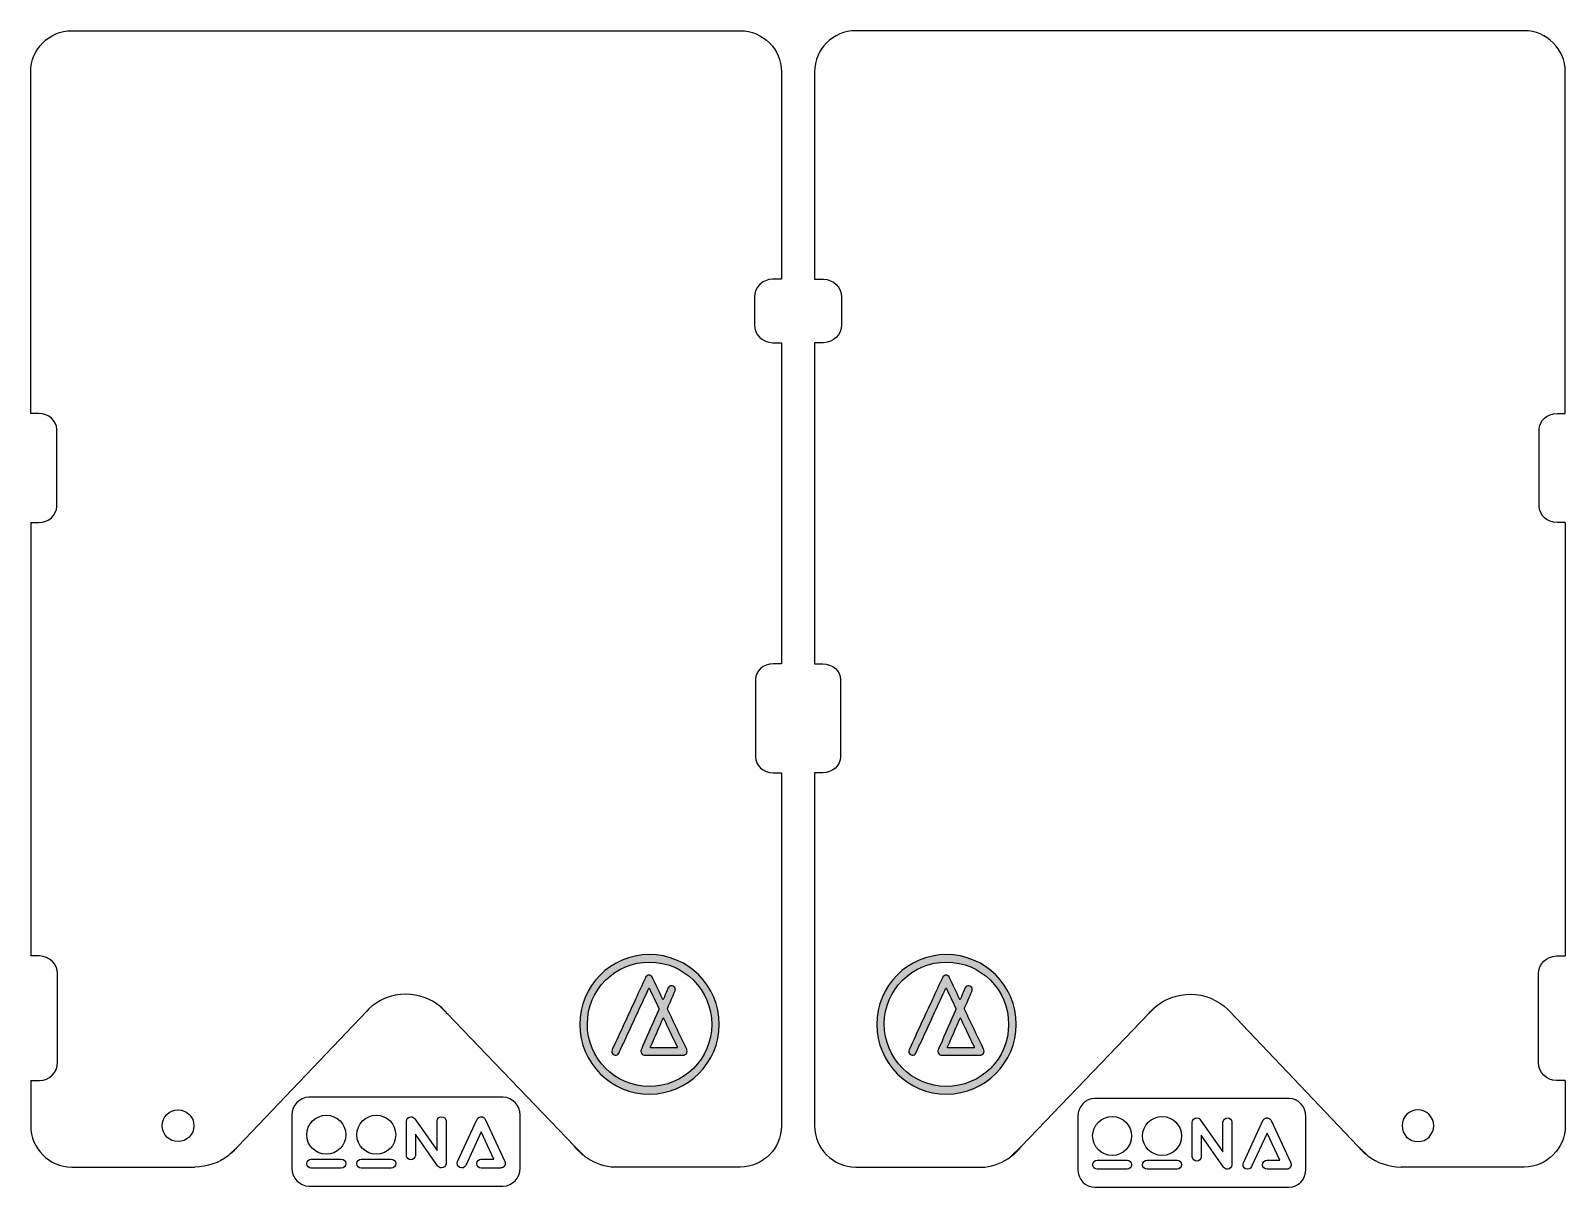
# Model space of a CAD drawing. Extents: x 4 to 125, y -96 to -5.
import ezdxf

# ---------------------------------------------------------------- set-up
doc = ezdxf.new("R2010")
doc.units = 0
doc.header["$MEASUREMENT"] = 0
doc.layers.add('LAYER_1', color=7, linetype='CONTINUOUS')

msp = doc.modelspace()

# ---------------------------------------------------------------- hatches: boundary and pattern name
at = {"layer": 'LAYER_1'}
h = msp.add_hatch(color=7, dxfattribs=at)
h.dxf.hatch_style = 2
edge = h.paths.add_edge_path()
edge.add_spline(control_points=[(58.61, -83.52), (58.61, -86.56), (56.16, -89.01), (53.14, -89.02), (50.07, -89.03), (47.62, -86.56), (47.61, -83.53), (47.61, -80.51), (50.05, -78.02), (53.11, -78.02), (56.15, -78.02), (58.61, -80.47), (58.61, -83.52)], knot_values=[0, 0, 0, 0, 1, 1, 1, 2, 2, 2, 3, 3, 3, 4, 4, 4, 4], degree=3, periodic=1)
edge = h.paths.add_edge_path()
edge.add_spline(control_points=[(58.02, -83.52), (58.02, -80.81), (55.83, -78.61), (53.12, -78.61), (50.41, -78.61), (48.22, -80.79), (48.21, -83.49), (48.19, -86.21), (50.39, -88.41), (53.09, -88.42), (55.81, -88.43), (58.02, -86.23), (58.02, -83.52)], knot_values=[0, 0, 0, 0, 1, 1, 1, 2, 2, 2, 3, 3, 3, 4, 4, 4, 4], degree=3, periodic=1)
h = msp.add_hatch(color=7, dxfattribs=at)
h.dxf.hatch_style = 2
edge = h.paths.add_edge_path()
edge.add_spline(control_points=[(82.05, -83.52), (82.04, -86.56), (79.59, -89.01), (76.57, -89.02), (73.51, -89.03), (71.06, -86.56), (71.05, -83.53), (71.04, -80.51), (73.48, -78.02), (76.55, -78.02), (79.59, -78.02), (82.04, -80.47), (82.05, -83.52)], knot_values=[0, 0, 0, 0, 1, 1, 1, 2, 2, 2, 3, 3, 3, 4, 4, 4, 4], degree=3, periodic=1)
edge = h.paths.add_edge_path()
edge.add_spline(control_points=[(81.45, -83.52), (81.46, -80.81), (79.26, -78.61), (76.55, -78.61), (73.85, -78.61), (71.65, -80.79), (71.64, -83.49), (71.63, -86.21), (73.83, -88.41), (76.53, -88.42), (79.25, -88.43), (81.46, -86.23), (81.45, -83.52)], knot_values=[0, 0, 0, 0, 1, 1, 1, 2, 2, 2, 3, 3, 3, 4, 4, 4, 4], degree=3, periodic=1)
h = msp.add_hatch(color=7, dxfattribs=at)
h.dxf.hatch_style = 2
edge = h.paths.add_edge_path()
edge.add_spline(control_points=[(54.18, -81.56), (54.2, -81.55), (54.2, -81.53), (54.21, -81.51), (54.31, -81.28), (54.41, -81.06), (54.51, -80.83), (54.53, -80.78), (54.55, -80.73), (54.57, -80.68), (54.58, -80.67), (54.59, -80.65), (54.6, -80.63), (54.65, -80.53), (54.77, -80.47), (54.89, -80.49), (55.01, -80.5), (55.11, -80.59), (55.14, -80.7), (55.15, -80.76), (55.15, -80.82), (55.13, -80.87), (55.13, -80.89), (55.12, -80.91), (55.11, -80.93), (54.92, -81.36), (54.74, -81.79), (54.55, -82.22), (54.54, -82.24), (54.53, -82.26), (54.52, -82.28), (54.52, -82.3), (54.53, -82.32), (54.54, -82.33), (54.64, -82.54), (54.74, -82.75), (54.84, -82.96), (55.24, -83.81), (55.64, -84.65), (56.05, -85.49), (56.05, -85.51), (56.06, -85.53), (56.07, -85.55), (56.12, -85.69), (56.07, -85.84), (55.94, -85.91), (55.91, -85.93), (55.87, -85.94), (55.84, -85.95), (55.81, -85.95), (55.78, -85.95), (55.75, -85.95), (55.64, -85.95), (55.53, -85.95), (55.42, -85.95), (54.54, -85.95), (53.66, -85.95), (52.78, -85.95), (52.75, -85.95), (52.71, -85.95), (52.68, -85.95), (52.54, -85.93), (52.43, -85.81), (52.43, -85.67), (52.43, -85.62), (52.44, -85.57), (52.46, -85.52), (52.51, -85.41), (52.55, -85.3), (52.6, -85.19), (53.02, -84.24), (53.43, -83.3), (53.84, -82.35), (53.87, -82.29), (53.87, -82.3), (53.84, -82.24), (53.6, -81.73), (53.35, -81.22), (53.11, -80.7), (53.1, -80.69), (53.09, -80.67), (53.08, -80.66), (53.08, -80.66), (53.07, -80.66), (53.07, -80.66), (53.07, -80.67), (53.06, -80.67), (53.06, -80.68), (53.03, -80.74), (53, -80.8), (52.98, -80.86), (52.37, -82.17), (51.76, -83.48), (51.16, -84.8), (51.01, -85.11), (50.87, -85.42), (50.73, -85.73), (50.72, -85.75), (50.71, -85.77), (50.7, -85.79), (50.64, -85.9), (50.53, -85.96), (50.4, -85.95), (50.3, -85.94), (50.18, -85.87), (50.15, -85.73), (50.13, -85.67), (50.13, -85.6), (50.16, -85.54), (50.17, -85.52), (50.18, -85.51), (50.18, -85.49), (50.79, -84.17), (51.4, -82.86), (52.01, -81.54), (52.27, -80.98), (52.53, -80.42), (52.79, -79.85), (52.79, -79.84), (52.8, -79.82), (52.81, -79.8), (52.87, -79.7), (52.96, -79.65), (53.07, -79.64), (53.19, -79.64), (53.27, -79.7), (53.33, -79.8), (53.34, -79.81), (53.35, -79.83), (53.36, -79.85), (53.62, -80.4), (53.88, -80.95), (54.14, -81.5), (54.15, -81.52), (54.16, -81.53), (54.17, -81.55), (54.17, -81.56), (54.18, -81.56), (54.18, -81.56)], knot_values=[0, 0, 0, 0, 1, 1, 1, 2, 2, 2, 3, 3, 3, 4, 4, 4, 5, 5, 5, 6, 6, 6, 7, 7, 7, 8, 8, 8, 9, 9, 9, 10, 10, 10, 11, 11, 11, 12, 12, 12, 13, 13, 13, 14, 14, 14, 15, 15, 15, 16, 16, 16, 17, 17, 17, 18, 18, 18, 19, 19, 19, 20, 20, 20, 21, 21, 21, 22, 22, 22, 23, 23, 23, 24, 24, 24, 25, 25, 25, 26, 26, 26, 27, 27, 27, 28, 28, 28, 29, 29, 29, 30, 30, 30, 31, 31, 31, 32, 32, 32, 33, 33, 33, 34, 34, 34, 35, 35, 35, 36, 36, 36, 37, 37, 37, 38, 38, 38, 39, 39, 39, 40, 40, 40, 41, 41, 41, 42, 42, 42, 43, 43, 43, 44, 44, 44, 45, 45, 45, 46, 46, 46, 46], degree=3, periodic=1)
edge = h.paths.add_edge_path()
edge.add_spline(control_points=[(54.21, -83.02), (54.2, -83.03), (54.2, -83.03), (54.19, -83.03), (54.18, -83.05), (54.17, -83.07), (54.17, -83.09), (53.91, -83.68), (53.65, -84.27), (53.39, -84.86), (53.33, -85.01), (53.27, -85.15), (53.2, -85.29), (53.2, -85.31), (53.19, -85.32), (53.19, -85.34), (53.18, -85.35), (53.19, -85.36), (53.2, -85.36), (53.22, -85.36), (53.24, -85.36), (53.26, -85.36), (53.51, -85.36), (53.77, -85.36), (54.02, -85.36), (54.43, -85.36), (54.83, -85.36), (55.24, -85.36), (55.26, -85.36), (55.28, -85.36), (55.3, -85.36), (55.31, -85.36), (55.32, -85.35), (55.31, -85.34), (55.3, -85.32), (55.3, -85.3), (55.29, -85.28), (55.04, -84.76), (54.79, -84.23), (54.54, -83.71), (54.44, -83.5), (54.34, -83.29), (54.24, -83.08), (54.23, -83.06), (54.22, -83.04), (54.21, -83.02)], knot_values=[0, 0, 0, 0, 1, 1, 1, 2, 2, 2, 3, 3, 3, 4, 4, 4, 5, 5, 5, 6, 6, 6, 7, 7, 7, 8, 8, 8, 9, 9, 9, 10, 10, 10, 11, 11, 11, 12, 12, 12, 13, 13, 13, 14, 14, 14, 15, 15, 15, 15], degree=3, periodic=1)
h = msp.add_hatch(color=7, dxfattribs=at)
h.dxf.hatch_style = 2
edge = h.paths.add_edge_path()
edge.add_spline(control_points=[(77.62, -81.56), (77.63, -81.55), (77.64, -81.53), (77.65, -81.51), (77.74, -81.28), (77.84, -81.06), (77.94, -80.83), (77.96, -80.78), (77.98, -80.73), (78, -80.68), (78.01, -80.67), (78.02, -80.65), (78.03, -80.63), (78.08, -80.53), (78.2, -80.47), (78.33, -80.49), (78.44, -80.5), (78.54, -80.59), (78.57, -80.7), (78.59, -80.76), (78.59, -80.82), (78.57, -80.87), (78.56, -80.89), (78.55, -80.91), (78.54, -80.93), (78.36, -81.36), (78.17, -81.79), (77.98, -82.22), (77.97, -82.24), (77.96, -82.26), (77.96, -82.28), (77.95, -82.3), (77.97, -82.32), (77.97, -82.33), (78.07, -82.54), (78.17, -82.75), (78.27, -82.96), (78.67, -83.81), (79.08, -84.65), (79.48, -85.49), (79.49, -85.51), (79.5, -85.53), (79.5, -85.55), (79.55, -85.69), (79.5, -85.84), (79.37, -85.91), (79.34, -85.93), (79.31, -85.94), (79.27, -85.95), (79.24, -85.95), (79.22, -85.95), (79.19, -85.95), (79.08, -85.95), (78.96, -85.95), (78.85, -85.95), (77.97, -85.95), (77.09, -85.95), (76.21, -85.95), (76.18, -85.95), (76.15, -85.95), (76.11, -85.95), (75.97, -85.93), (75.87, -85.81), (75.86, -85.67), (75.86, -85.62), (75.87, -85.57), (75.89, -85.52), (75.94, -85.41), (75.99, -85.3), (76.04, -85.19), (76.45, -84.24), (76.86, -83.3), (77.28, -82.35), (77.3, -82.29), (77.3, -82.3), (77.28, -82.24), (77.03, -81.73), (76.79, -81.22), (76.54, -80.7), (76.53, -80.69), (76.52, -80.67), (76.52, -80.66), (76.51, -80.66), (76.51, -80.66), (76.5, -80.66), (76.5, -80.67), (76.49, -80.67), (76.49, -80.68), (76.46, -80.74), (76.44, -80.8), (76.41, -80.86), (75.8, -82.17), (75.2, -83.48), (74.59, -84.8), (74.45, -85.11), (74.3, -85.42), (74.16, -85.73), (74.15, -85.75), (74.14, -85.77), (74.13, -85.79), (74.08, -85.9), (73.96, -85.96), (73.84, -85.95), (73.74, -85.94), (73.62, -85.87), (73.58, -85.73), (73.56, -85.67), (73.57, -85.6), (73.59, -85.54), (73.6, -85.52), (73.61, -85.51), (73.62, -85.49), (74.22, -84.17), (74.83, -82.86), (75.44, -81.54), (75.7, -80.98), (75.96, -80.42), (76.22, -79.85), (76.23, -79.84), (76.24, -79.82), (76.25, -79.8), (76.3, -79.7), (76.39, -79.65), (76.5, -79.64), (76.62, -79.64), (76.71, -79.7), (76.77, -79.8), (76.77, -79.81), (76.78, -79.83), (76.79, -79.85), (77.05, -80.4), (77.31, -80.95), (77.58, -81.5), (77.58, -81.52), (77.59, -81.53), (77.6, -81.55), (77.61, -81.56), (77.61, -81.56), (77.62, -81.56)], knot_values=[0, 0, 0, 0, 1, 1, 1, 2, 2, 2, 3, 3, 3, 4, 4, 4, 5, 5, 5, 6, 6, 6, 7, 7, 7, 8, 8, 8, 9, 9, 9, 10, 10, 10, 11, 11, 11, 12, 12, 12, 13, 13, 13, 14, 14, 14, 15, 15, 15, 16, 16, 16, 17, 17, 17, 18, 18, 18, 19, 19, 19, 20, 20, 20, 21, 21, 21, 22, 22, 22, 23, 23, 23, 24, 24, 24, 25, 25, 25, 26, 26, 26, 27, 27, 27, 28, 28, 28, 29, 29, 29, 30, 30, 30, 31, 31, 31, 32, 32, 32, 33, 33, 33, 34, 34, 34, 35, 35, 35, 36, 36, 36, 37, 37, 37, 38, 38, 38, 39, 39, 39, 40, 40, 40, 41, 41, 41, 42, 42, 42, 43, 43, 43, 44, 44, 44, 45, 45, 45, 46, 46, 46, 46], degree=3, periodic=1)
edge = h.paths.add_edge_path()
edge.add_spline(control_points=[(77.64, -83.02), (77.64, -83.03), (77.63, -83.03), (77.63, -83.03), (77.62, -83.05), (77.61, -83.07), (77.6, -83.09), (77.34, -83.68), (77.08, -84.27), (76.83, -84.86), (76.76, -85.01), (76.7, -85.15), (76.64, -85.29), (76.63, -85.31), (76.62, -85.32), (76.62, -85.34), (76.62, -85.35), (76.62, -85.36), (76.63, -85.36), (76.65, -85.36), (76.67, -85.36), (76.69, -85.36), (76.95, -85.36), (77.2, -85.36), (77.46, -85.36), (77.86, -85.36), (78.26, -85.36), (78.67, -85.36), (78.69, -85.36), (78.71, -85.36), (78.74, -85.36), (78.74, -85.36), (78.75, -85.35), (78.75, -85.34), (78.74, -85.32), (78.73, -85.3), (78.72, -85.28), (78.47, -84.76), (78.22, -84.23), (77.97, -83.71), (77.87, -83.5), (77.77, -83.29), (77.67, -83.08), (77.66, -83.06), (77.66, -83.04), (77.64, -83.02)], knot_values=[0, 0, 0, 0, 1, 1, 1, 2, 2, 2, 3, 3, 3, 4, 4, 4, 5, 5, 5, 6, 6, 6, 7, 7, 7, 8, 8, 8, 9, 9, 9, 10, 10, 10, 11, 11, 11, 12, 12, 12, 13, 13, 13, 14, 14, 14, 15, 15, 15, 15], degree=3, periodic=1)

# ---------------------------------------------------------------- linework, layer by layer
at = {"layer": 'LAYER_1', "color": 250}
for points in [[(63.52, -29.77), (63.52, -55.09)], [(66.14, -29.77), (66.14, -55.09)], [(4.29, -43.94), (4.29, -78.13)], [(125.37, -43.94), (125.37, -78.13)], [(30.93, -82.33), (30.8, -82.47)], [(36.57, -82.1), (37.16, -82.67)], [(93.09, -82.1), (92.5, -82.67)], [(98.73, -82.33), (98.87, -82.47)], [(30.8, -82.47), (20.65, -93.12)], [(47.19, -93.12), (37.16, -82.67)], [(82.47, -93.12), (92.5, -82.67)], [(98.87, -82.47), (109.01, -93.12)], [(20.65, -93.12), (19.88, -93.88)], [(48.05, -93.96), (47.19, -93.12)], [(81.61, -93.96), (82.47, -93.12)], [(109.01, -93.12), (109.78, -93.88)], [(14.35, -94.77), (17.25, -94.77)], [(51.15, -94.77), (50.09, -94.77)], [(52.93, -94.77), (51.15, -94.77)], [(76.73, -94.77), (78.51, -94.77)], [(78.51, -94.77), (79.57, -94.77)], [(115.31, -94.77), (112.41, -94.77)]]:
    msp.add_lwpolyline(points, dxfattribs=at)
for points, knots in [([(4.29, -35.35), (4.29, -35.35), (4.29, -8.42), (4.29, -8.42), (4.29, -6.62), (5.74, -5.17), (7.53, -5.17), (7.53, -5.17), (60.28, -5.17), (60.28, -5.17), (62.07, -5.17), (63.52, -6.62), (63.52, -8.42), (63.52, -8.42), (63.52, -24.77), (63.52, -24.77)], [0, 0, 0, 0, 1, 1, 1, 2, 2, 2, 3, 3, 3, 4, 4, 4, 5, 5, 5, 5]), ([(125.37, -35.35), (125.37, -35.35), (125.37, -8.42), (125.37, -8.42), (125.37, -6.62), (123.92, -5.17), (122.13, -5.17), (122.13, -5.17), (69.39, -5.17), (69.39, -5.17), (67.59, -5.17), (66.14, -6.62), (66.14, -8.42), (66.14, -8.42), (66.14, -24.77), (66.14, -24.77)], [0, 0, 0, 0, 1, 1, 1, 2, 2, 2, 3, 3, 3, 4, 4, 4, 5, 5, 5, 5]), ([(63.52, -24.77), (63.52, -24.77), (62.82, -24.77), (62.82, -24.77), (62.04, -24.77), (61.4, -25.4), (61.4, -26.18), (61.4, -26.18), (61.4, -28.36), (61.4, -28.36), (61.4, -29.14), (62.04, -29.77), (62.82, -29.77), (62.82, -29.77), (63.52, -29.77), (63.52, -29.77)], [0, 0, 0, 0, 1, 1, 1, 2, 2, 2, 3, 3, 3, 4, 4, 4, 5, 5, 5, 5]), ([(66.14, -24.77), (66.14, -24.77), (66.85, -24.77), (66.85, -24.77), (67.63, -24.77), (68.26, -25.4), (68.26, -26.18), (68.26, -26.18), (68.26, -28.36), (68.26, -28.36), (68.26, -29.14), (67.63, -29.77), (66.85, -29.77), (66.85, -29.77), (66.14, -29.77), (66.14, -29.77)], [0, 0, 0, 0, 1, 1, 1, 2, 2, 2, 3, 3, 3, 4, 4, 4, 5, 5, 5, 5]), ([(4.29, -43.94), (4.29, -43.94), (4.93, -43.94), (4.93, -43.94), (5.71, -43.94), (6.34, -43.38), (6.34, -42.68), (6.34, -42.68), (6.34, -36.61), (6.34, -36.61), (6.34, -35.91), (5.71, -35.35), (4.93, -35.35), (4.93, -35.35), (4.29, -35.35), (4.29, -35.35)], [0, 0, 0, 0, 1, 1, 1, 2, 2, 2, 3, 3, 3, 4, 4, 4, 5, 5, 5, 5]), ([(125.37, -43.94), (125.37, -43.94), (124.73, -43.94), (124.73, -43.94), (123.95, -43.94), (123.32, -43.38), (123.32, -42.68), (123.32, -42.68), (123.32, -36.61), (123.32, -36.61), (123.32, -35.91), (123.95, -35.35), (124.73, -35.35), (124.73, -35.35), (125.37, -35.35), (125.37, -35.35)], [0, 0, 0, 0, 1, 1, 1, 2, 2, 2, 3, 3, 3, 4, 4, 4, 5, 5, 5, 5]), ([(63.52, -55.09), (63.52, -55.09), (62.88, -55.09), (62.88, -55.09), (62.1, -55.09), (61.47, -55.65), (61.47, -56.34), (61.47, -56.34), (61.47, -62.42), (61.47, -62.42), (61.47, -63.11), (62.1, -63.68), (62.88, -63.68), (62.88, -63.68), (63.52, -63.68), (63.52, -63.68)], [0, 0, 0, 0, 1, 1, 1, 2, 2, 2, 3, 3, 3, 4, 4, 4, 5, 5, 5, 5]), ([(66.14, -55.09), (66.14, -55.09), (66.78, -55.09), (66.78, -55.09), (67.56, -55.09), (68.19, -55.65), (68.19, -56.34), (68.19, -56.34), (68.19, -62.42), (68.19, -62.42), (68.19, -63.11), (67.56, -63.68), (66.78, -63.68), (66.78, -63.68), (66.14, -63.68), (66.14, -63.68)], [0, 0, 0, 0, 1, 1, 1, 2, 2, 2, 3, 3, 3, 4, 4, 4, 5, 5, 5, 5]), ([(63.52, -63.68), (63.52, -63.68), (63.52, -91.52), (63.52, -91.52), (63.52, -93.31), (62.07, -94.77), (60.28, -94.77), (60.28, -94.77), (55.23, -94.77), (55.23, -94.77), (55.23, -94.77), (52.93, -94.77), (52.93, -94.77)], [0, 0, 0, 0, 1, 1, 1, 2, 2, 2, 3, 3, 3, 4, 4, 4, 4]), ([(66.14, -63.68), (66.14, -63.68), (66.14, -91.52), (66.14, -91.52), (66.14, -93.31), (67.59, -94.77), (69.39, -94.77), (69.39, -94.77), (74.43, -94.77), (74.43, -94.77), (74.43, -94.77), (76.73, -94.77), (76.73, -94.77)], [0, 0, 0, 0, 1, 1, 1, 2, 2, 2, 3, 3, 3, 4, 4, 4, 4]), ([(4.29, -87.95), (4.29, -87.95), (4.99, -87.95), (4.99, -87.95), (5.77, -87.95), (6.4, -87.31), (6.4, -86.54), (6.4, -86.54), (6.4, -79.54), (6.4, -79.54), (6.4, -78.76), (5.77, -78.13), (4.99, -78.13), (4.99, -78.13), (4.29, -78.13), (4.29, -78.13)], [0, 0, 0, 0, 1, 1, 1, 2, 2, 2, 3, 3, 3, 4, 4, 4, 5, 5, 5, 5]), ([(125.37, -87.95), (125.37, -87.95), (124.67, -87.95), (124.67, -87.95), (123.89, -87.95), (123.26, -87.31), (123.26, -86.54), (123.26, -86.54), (123.26, -79.54), (123.26, -79.54), (123.26, -78.76), (123.89, -78.13), (124.67, -78.13), (124.67, -78.13), (125.37, -78.13), (125.37, -78.13)], [0, 0, 0, 0, 1, 1, 1, 2, 2, 2, 3, 3, 3, 4, 4, 4, 5, 5, 5, 5]), ([(36.57, -82.1), (35.83, -81.51), (34.9, -81.15), (33.89, -81.15), (32.74, -81.15), (31.7, -81.6), (30.93, -82.33)], [0, 0, 0, 0, 1, 1, 1, 2, 2, 2, 2]), ([(93.09, -82.1), (93.83, -81.51), (94.76, -81.15), (95.78, -81.15), (96.92, -81.15), (97.96, -81.6), (98.73, -82.33)], [0, 0, 0, 0, 1, 1, 1, 2, 2, 2, 2]), ([(4.29, -87.95), (4.29, -87.95), (4.29, -91.52), (4.29, -91.52), (4.29, -93.31), (5.74, -94.77), (7.53, -94.77), (7.53, -94.77), (12.62, -94.77), (12.62, -94.77), (12.62, -94.77), (14.35, -94.77), (14.35, -94.77)], [0, 0, 0, 0, 1, 1, 1, 2, 2, 2, 3, 3, 3, 4, 4, 4, 4]), ([(125.37, -87.95), (125.37, -87.95), (125.37, -91.52), (125.37, -91.52), (125.37, -93.31), (123.92, -94.77), (122.13, -94.77), (122.13, -94.77), (117.04, -94.77), (117.04, -94.77), (117.04, -94.77), (115.31, -94.77), (115.31, -94.77)], [0, 0, 0, 0, 1, 1, 1, 2, 2, 2, 3, 3, 3, 4, 4, 4, 4]), ([(42.9, -94.85), (42.9, -95.64), (42.31, -96.27), (41.57, -96.27), (41.57, -96.27), (26.24, -96.27), (26.24, -96.27), (25.5, -96.27), (24.9, -95.64), (24.9, -94.85), (24.9, -94.85), (24.9, -90.69), (24.9, -90.69), (24.9, -89.91), (25.5, -89.27), (26.24, -89.27), (26.24, -89.27), (41.57, -89.27), (41.57, -89.27), (42.31, -89.27), (42.9, -89.91), (42.9, -90.69), (42.9, -90.69), (42.9, -94.85), (42.9, -94.85)], [0, 0, 0, 0, 1, 1, 1, 2, 2, 2, 3, 3, 3, 4, 4, 4, 5, 5, 5, 6, 6, 6, 7, 7, 7, 8, 8, 8, 8]), ([(104.91, -94.95), (104.91, -95.73), (104.31, -96.37), (103.57, -96.37), (103.57, -96.37), (88.25, -96.37), (88.25, -96.37), (87.51, -96.37), (86.91, -95.73), (86.91, -94.95), (86.91, -94.95), (86.91, -90.79), (86.91, -90.79), (86.91, -90.01), (87.51, -89.37), (88.25, -89.37), (88.25, -89.37), (103.57, -89.37), (103.57, -89.37), (104.31, -89.37), (104.91, -90.01), (104.91, -90.79), (104.91, -90.79), (104.91, -94.95), (104.91, -94.95)], [0, 0, 0, 0, 1, 1, 1, 2, 2, 2, 3, 3, 3, 4, 4, 4, 5, 5, 5, 6, 6, 6, 7, 7, 7, 8, 8, 8, 8]), ([(17.17, -91.52), (17.17, -90.83), (16.61, -90.27), (15.92, -90.27), (15.23, -90.27), (14.67, -90.83), (14.67, -91.52), (14.67, -92.21), (15.23, -92.77), (15.92, -92.77), (16.61, -92.77), (17.17, -92.21), (17.17, -91.52)], [0, 0, 0, 0, 1, 1, 1, 2, 2, 2, 3, 3, 3, 4, 4, 4, 4]), ([(27.61, -90.69), (26.76, -90.69), (26.07, -91.38), (26.07, -92.23), (26.07, -93.08), (26.76, -93.76), (27.61, -93.76), (28.46, -93.76), (29.15, -93.08), (29.15, -92.23), (29.15, -91.38), (28.46, -90.69), (27.61, -90.69)], [0, 0, 0, 0, 1, 1, 1, 2, 2, 2, 3, 3, 3, 4, 4, 4, 4]), ([(31.55, -90.69), (30.71, -90.69), (30.02, -91.38), (30.02, -92.23), (30.02, -93.08), (30.71, -93.76), (31.55, -93.76), (32.4, -93.76), (33.09, -93.08), (33.09, -92.23), (33.09, -91.38), (32.4, -90.69), (31.55, -90.69)], [0, 0, 0, 0, 1, 1, 1, 2, 2, 2, 3, 3, 3, 4, 4, 4, 4]), ([(36.71, -90.81), (36.52, -90.81), (36.37, -90.95), (36.36, -91.14), (36.35, -91.14), (36.35, -91.14), (36.35, -91.15), (36.35, -91.15), (36.35, -93.48), (36.35, -93.48), (36.35, -93.48), (34.6, -90.98), (34.6, -90.98), (34.53, -90.87), (34.42, -90.81), (34.29, -90.81), (34.09, -90.81), (33.93, -90.97), (33.93, -91.17), (33.93, -91.17), (33.93, -93.88), (33.93, -93.88), (33.93, -93.88), (33.93, -93.88), (33.93, -93.88), (33.95, -94.06), (34.1, -94.2), (34.29, -94.2), (34.47, -94.2), (34.62, -94.06), (34.64, -93.88), (34.64, -93.88), (34.64, -93.88), (34.64, -93.88), (34.64, -93.88), (34.64, -92.17), (34.64, -92.17), (34.64, -92.17), (36.39, -94.67), (36.39, -94.67), (36.45, -94.77), (36.57, -94.84), (36.7, -94.84), (36.89, -94.84), (37.04, -94.7), (37.06, -94.51), (37.06, -94.51), (37.06, -94.51), (37.06, -94.5), (37.06, -94.5), (37.06, -94.2), (37.06, -94.2), (37.06, -94.2), (37.06, -91.15), (37.06, -91.15), (37.06, -91.14), (37.06, -91.14), (37.06, -91.14), (37.05, -90.95), (36.9, -90.81), (36.71, -90.81)], [0, 0, 0, 0, 1, 1, 1, 2, 2, 2, 3, 3, 3, 4, 4, 4, 5, 5, 5, 6, 6, 6, 7, 7, 7, 8, 8, 8, 9, 9, 9, 10, 10, 10, 11, 11, 11, 12, 12, 12, 13, 13, 13, 14, 14, 14, 15, 15, 15, 16, 16, 16, 17, 17, 17, 18, 18, 18, 19, 19, 19, 20, 20, 20, 20]), ([(41.73, -94.49), (41.73, -94.48), (41.73, -94.47), (41.73, -94.47), (41.73, -94.46), (41.73, -94.46), (41.73, -94.45), (41.73, -94.44), (41.73, -94.44), (41.73, -94.43), (41.73, -94.43), (41.73, -94.42), (41.73, -94.41), (41.72, -94.41), (41.72, -94.4), (41.72, -94.4), (41.72, -94.39), (41.72, -94.39), (41.72, -94.38), (41.71, -94.38), (41.71, -94.37), (41.71, -94.37), (41.71, -94.36), (41.71, -94.35), (41.7, -94.35), (41.7, -94.35), (41.7, -94.34), (41.7, -94.34), (41.7, -94.34), (41.7, -94.34), (41.7, -94.34), (41.7, -94.34), (40.16, -91.01), (40.16, -91.01), (40.12, -90.94), (40.07, -90.88), (39.99, -90.84), (39.98, -90.83), (39.97, -90.83), (39.96, -90.83), (39.96, -90.83), (39.96, -90.83), (39.96, -90.83), (39.95, -90.82), (39.94, -90.82), (39.93, -90.82), (39.93, -90.82), (39.93, -90.82), (39.92, -90.82), (39.92, -90.81), (39.91, -90.81), (39.9, -90.81), (39.9, -90.81), (39.89, -90.81), (39.89, -90.81), (39.88, -90.81), (39.88, -90.81), (39.87, -90.81), (39.86, -90.81), (39.86, -90.81), (39.85, -90.81), (39.85, -90.81), (39.84, -90.81), (39.84, -90.81), (39.83, -90.81), (39.82, -90.81), (39.82, -90.81), (39.81, -90.81), (39.81, -90.81), (39.81, -90.81), (39.8, -90.81), (39.79, -90.81), (39.78, -90.81), (39.78, -90.81), (39.78, -90.81), (39.77, -90.81), (39.77, -90.81), (39.76, -90.81), (39.75, -90.82), (39.75, -90.82), (39.75, -90.82), (39.74, -90.82), (39.73, -90.82), (39.73, -90.82), (39.72, -90.83), (39.72, -90.83), (39.72, -90.83), (39.71, -90.83), (39.71, -90.83), (39.7, -90.83), (39.69, -90.84), (39.61, -90.88), (39.55, -90.94), (39.52, -91.01), (39.52, -91.01), (37.97, -94.34), (37.97, -94.34), (37.97, -94.34), (37.97, -94.34), (37.97, -94.34), (37.89, -94.52), (37.97, -94.73), (38.14, -94.81), (38.32, -94.89), (38.53, -94.82), (38.61, -94.64), (38.61, -94.64), (38.61, -94.64), (38.61, -94.64), (38.61, -94.64), (39.84, -92), (39.84, -92), (39.84, -92), (40.83, -94.14), (40.83, -94.14), (40.83, -94.14), (39.84, -94.15), (39.84, -94.15), (39.84, -94.15), (39.84, -94.15), (39.84, -94.15), (39.64, -94.15), (39.48, -94.3), (39.48, -94.5), (39.48, -94.7), (39.64, -94.85), (39.84, -94.85), (39.84, -94.85), (39.84, -94.85), (39.84, -94.85), (39.84, -94.85), (41.38, -94.85), (41.38, -94.85), (41.38, -94.85), (41.38, -94.85), (41.38, -94.85), (41.38, -94.85), (41.39, -94.84), (41.39, -94.84), (41.39, -94.84), (41.4, -94.84), (41.4, -94.84), (41.41, -94.84), (41.42, -94.84), (41.43, -94.84), (41.43, -94.84), (41.43, -94.84), (41.43, -94.84), (41.44, -94.84), (41.45, -94.84), (41.46, -94.84), (41.46, -94.84), (41.46, -94.83), (41.47, -94.83), (41.48, -94.83), (41.49, -94.83), (41.5, -94.83), (41.5, -94.83), (41.5, -94.83), (41.5, -94.82), (41.51, -94.82), (41.52, -94.82), (41.53, -94.81), (41.53, -94.81), (41.53, -94.81), (41.53, -94.81), (41.53, -94.81), (41.53, -94.81), (41.53, -94.81), (41.54, -94.81), (41.55, -94.8), (41.56, -94.8), (41.56, -94.79), (41.56, -94.79), (41.56, -94.79), (41.57, -94.79), (41.58, -94.78), (41.59, -94.78), (41.59, -94.78), (41.59, -94.77), (41.6, -94.77), (41.6, -94.77), (41.61, -94.76), (41.61, -94.76), (41.62, -94.75), (41.62, -94.75), (41.62, -94.75), (41.63, -94.74), (41.63, -94.74), (41.64, -94.73), (41.64, -94.73), (41.64, -94.73), (41.65, -94.72), (41.65, -94.72), (41.66, -94.71), (41.66, -94.71), (41.66, -94.7), (41.67, -94.7), (41.67, -94.7), (41.67, -94.69), (41.68, -94.68), (41.68, -94.68), (41.68, -94.67), (41.68, -94.67), (41.69, -94.67), (41.69, -94.66), (41.69, -94.65), (41.7, -94.65), (41.7, -94.64), (41.7, -94.64), (41.7, -94.64), (41.71, -94.63), (41.71, -94.62), (41.71, -94.62), (41.71, -94.61), (41.71, -94.61), (41.71, -94.61), (41.72, -94.6), (41.72, -94.59), (41.72, -94.58), (41.72, -94.58), (41.72, -94.58), (41.72, -94.58), (41.73, -94.57), (41.73, -94.56), (41.73, -94.55), (41.73, -94.55), (41.73, -94.54), (41.73, -94.54), (41.73, -94.53), (41.73, -94.53), (41.73, -94.52), (41.73, -94.51), (41.73, -94.51), (41.73, -94.5), (41.73, -94.5), (41.73, -94.5), (41.73, -94.49), (41.73, -94.49), (41.73, -94.49), (41.73, -94.49)], [0, 0, 0, 0, 1, 1, 1, 2, 2, 2, 3, 3, 3, 4, 4, 4, 5, 5, 5, 6, 6, 6, 7, 7, 7, 8, 8, 8, 9, 9, 9, 10, 10, 10, 11, 11, 11, 12, 12, 12, 13, 13, 13, 14, 14, 14, 15, 15, 15, 16, 16, 16, 17, 17, 17, 18, 18, 18, 19, 19, 19, 20, 20, 20, 21, 21, 21, 22, 22, 22, 23, 23, 23, 24, 24, 24, 25, 25, 25, 26, 26, 26, 27, 27, 27, 28, 28, 28, 29, 29, 29, 30, 30, 30, 31, 31, 31, 32, 32, 32, 33, 33, 33, 34, 34, 34, 35, 35, 35, 36, 36, 36, 37, 37, 37, 38, 38, 38, 39, 39, 39, 40, 40, 40, 41, 41, 41, 42, 42, 42, 43, 43, 43, 44, 44, 44, 45, 45, 45, 46, 46, 46, 47, 47, 47, 48, 48, 48, 49, 49, 49, 50, 50, 50, 51, 51, 51, 52, 52, 52, 53, 53, 53, 54, 54, 54, 55, 55, 55, 56, 56, 56, 57, 57, 57, 58, 58, 58, 59, 59, 59, 60, 60, 60, 61, 61, 61, 62, 62, 62, 63, 63, 63, 64, 64, 64, 65, 65, 65, 66, 66, 66, 67, 67, 67, 68, 68, 68, 69, 69, 69, 70, 70, 70, 71, 71, 71, 72, 72, 72, 73, 73, 73, 74, 74, 74, 75, 75, 75, 76, 76, 76, 77, 77, 77, 78, 78, 78, 79, 79, 79, 80, 80, 80, 80]), ([(89.62, -90.79), (88.77, -90.79), (88.08, -91.48), (88.08, -92.32), (88.08, -93.17), (88.77, -93.86), (89.62, -93.86), (90.47, -93.86), (91.15, -93.17), (91.15, -92.32), (91.15, -91.48), (90.47, -90.79), (89.62, -90.79)], [0, 0, 0, 0, 1, 1, 1, 2, 2, 2, 3, 3, 3, 4, 4, 4, 4]), ([(93.56, -90.79), (92.71, -90.79), (92.02, -91.48), (92.02, -92.32), (92.02, -93.17), (92.71, -93.86), (93.56, -93.86), (94.41, -93.86), (95.1, -93.17), (95.1, -92.32), (95.1, -91.48), (94.41, -90.79), (93.56, -90.79)], [0, 0, 0, 0, 1, 1, 1, 2, 2, 2, 3, 3, 3, 4, 4, 4, 4]), ([(112.49, -91.52), (112.49, -90.83), (113.05, -90.27), (113.74, -90.27), (114.43, -90.27), (114.99, -90.83), (114.99, -91.52), (114.99, -92.21), (114.43, -92.77), (113.74, -92.77), (113.05, -92.77), (112.49, -92.21), (112.49, -91.52)], [0, 0, 0, 0, 1, 1, 1, 2, 2, 2, 3, 3, 3, 4, 4, 4, 4]), ([(98.71, -90.9), (98.53, -90.9), (98.37, -91.05), (98.36, -91.23), (98.36, -91.24), (98.36, -91.24), (98.36, -91.24), (98.36, -91.24), (98.36, -93.58), (98.36, -93.58), (98.36, -93.58), (96.6, -91.07), (96.6, -91.07), (96.54, -90.97), (96.43, -90.9), (96.3, -90.9), (96.1, -90.9), (95.94, -91.06), (95.94, -91.26), (95.94, -91.26), (95.94, -93.97), (95.94, -93.97), (95.94, -93.97), (95.94, -93.97), (95.94, -93.97), (95.95, -94.15), (96.11, -94.3), (96.29, -94.3), (96.48, -94.3), (96.63, -94.15), (96.65, -93.97), (96.65, -93.97), (96.65, -93.97), (96.65, -93.97), (96.65, -93.97), (96.65, -92.27), (96.65, -92.27), (96.65, -92.27), (98.4, -94.77), (98.4, -94.77), (98.46, -94.87), (98.57, -94.94), (98.71, -94.94), (98.9, -94.94), (99.05, -94.8), (99.07, -94.61), (99.07, -94.61), (99.07, -94.6), (99.07, -94.6), (99.07, -94.6), (99.07, -94.3), (99.07, -94.3), (99.07, -94.3), (99.07, -91.24), (99.07, -91.24), (99.07, -91.24), (99.07, -91.24), (99.07, -91.23), (99.06, -91.05), (98.9, -90.9), (98.71, -90.9)], [0, 0, 0, 0, 1, 1, 1, 2, 2, 2, 3, 3, 3, 4, 4, 4, 5, 5, 5, 6, 6, 6, 7, 7, 7, 8, 8, 8, 9, 9, 9, 10, 10, 10, 11, 11, 11, 12, 12, 12, 13, 13, 13, 14, 14, 14, 15, 15, 15, 16, 16, 16, 17, 17, 17, 18, 18, 18, 19, 19, 19, 20, 20, 20, 20]), ([(103.74, -94.58), (103.74, -94.58), (103.74, -94.57), (103.74, -94.56), (103.74, -94.56), (103.74, -94.55), (103.74, -94.55), (103.74, -94.54), (103.74, -94.53), (103.74, -94.53), (103.73, -94.52), (103.73, -94.52), (103.73, -94.51), (103.73, -94.51), (103.73, -94.5), (103.73, -94.5), (103.73, -94.49), (103.73, -94.48), (103.72, -94.48), (103.72, -94.47), (103.72, -94.47), (103.72, -94.46), (103.72, -94.46), (103.71, -94.45), (103.71, -94.44), (103.71, -94.44), (103.71, -94.44), (103.71, -94.44), (103.71, -94.44), (103.71, -94.44), (103.71, -94.44), (103.71, -94.44), (102.16, -91.11), (102.16, -91.11), (102.13, -91.03), (102.07, -90.97), (101.99, -90.94), (101.98, -90.93), (101.97, -90.93), (101.97, -90.92), (101.96, -90.92), (101.96, -90.92), (101.96, -90.92), (101.95, -90.92), (101.95, -90.92), (101.94, -90.91), (101.93, -90.91), (101.93, -90.91), (101.93, -90.91), (101.92, -90.91), (101.91, -90.91), (101.91, -90.91), (101.9, -90.91), (101.9, -90.91), (101.9, -90.91), (101.89, -90.91), (101.88, -90.9), (101.87, -90.9), (101.87, -90.9), (101.87, -90.9), (101.86, -90.9), (101.86, -90.9), (101.85, -90.9), (101.84, -90.9), (101.84, -90.9), (101.83, -90.9), (101.83, -90.9), (101.82, -90.9), (101.82, -90.9), (101.81, -90.9), (101.8, -90.9), (101.8, -90.91), (101.79, -90.91), (101.79, -90.91), (101.78, -90.91), (101.78, -90.91), (101.77, -90.91), (101.76, -90.91), (101.76, -90.91), (101.75, -90.91), (101.75, -90.91), (101.75, -90.91), (101.74, -90.92), (101.73, -90.92), (101.72, -90.92), (101.72, -90.92), (101.72, -90.92), (101.72, -90.92), (101.71, -90.93), (101.7, -90.93), (101.69, -90.94), (101.61, -90.97), (101.56, -91.03), (101.52, -91.11), (101.52, -91.11), (99.98, -94.44), (99.98, -94.44), (99.98, -94.44), (99.98, -94.44), (99.98, -94.44), (99.9, -94.62), (99.97, -94.83), (100.15, -94.91), (100.33, -94.99), (100.54, -94.91), (100.62, -94.74), (100.62, -94.74), (100.62, -94.74), (100.62, -94.74), (100.62, -94.74), (101.84, -92.1), (101.84, -92.1), (101.84, -92.1), (102.84, -94.24), (102.84, -94.24), (102.84, -94.24), (101.84, -94.24), (101.84, -94.24), (101.84, -94.24), (101.84, -94.24), (101.84, -94.24), (101.65, -94.24), (101.49, -94.4), (101.49, -94.6), (101.49, -94.79), (101.65, -94.95), (101.84, -94.95), (101.84, -94.95), (101.84, -94.95), (101.84, -94.95), (101.84, -94.95), (103.39, -94.94), (103.39, -94.94), (103.39, -94.94), (103.39, -94.94), (103.39, -94.94), (103.39, -94.94), (103.39, -94.94), (103.4, -94.94), (103.4, -94.94), (103.4, -94.94), (103.41, -94.94), (103.42, -94.94), (103.42, -94.94), (103.43, -94.94), (103.43, -94.94), (103.44, -94.94), (103.44, -94.94), (103.45, -94.94), (103.46, -94.93), (103.47, -94.93), (103.47, -94.93), (103.47, -94.93), (103.47, -94.93), (103.48, -94.93), (103.49, -94.93), (103.5, -94.92), (103.5, -94.92), (103.5, -94.92), (103.5, -94.92), (103.52, -94.92), (103.53, -94.91), (103.54, -94.91), (103.54, -94.91), (103.54, -94.91), (103.54, -94.91), (103.54, -94.91), (103.54, -94.91), (103.54, -94.91), (103.55, -94.9), (103.56, -94.9), (103.57, -94.89), (103.57, -94.89), (103.57, -94.89), (103.57, -94.89), (103.58, -94.88), (103.59, -94.88), (103.6, -94.87), (103.6, -94.87), (103.6, -94.87), (103.6, -94.87), (103.61, -94.86), (103.62, -94.86), (103.62, -94.85), (103.62, -94.85), (103.63, -94.85), (103.63, -94.85), (103.63, -94.84), (103.64, -94.83), (103.65, -94.83), (103.65, -94.83), (103.65, -94.82), (103.65, -94.82), (103.66, -94.82), (103.66, -94.81), (103.67, -94.8), (103.67, -94.8), (103.67, -94.8), (103.67, -94.79), (103.68, -94.79), (103.68, -94.78), (103.69, -94.77), (103.69, -94.77), (103.69, -94.77), (103.69, -94.77), (103.7, -94.76), (103.7, -94.75), (103.7, -94.74), (103.71, -94.74), (103.71, -94.74), (103.71, -94.74), (103.71, -94.73), (103.72, -94.72), (103.72, -94.71), (103.72, -94.71), (103.72, -94.71), (103.72, -94.71), (103.72, -94.7), (103.73, -94.69), (103.73, -94.68), (103.73, -94.68), (103.73, -94.67), (103.73, -94.67), (103.73, -94.66), (103.73, -94.66), (103.74, -94.65), (103.74, -94.64), (103.74, -94.64), (103.74, -94.64), (103.74, -94.63), (103.74, -94.62), (103.74, -94.62), (103.74, -94.61), (103.74, -94.6), (103.74, -94.6), (103.74, -94.6), (103.74, -94.59), (103.74, -94.59), (103.74, -94.59), (103.74, -94.58), (103.74, -94.58)], [0, 0, 0, 0, 1, 1, 1, 2, 2, 2, 3, 3, 3, 4, 4, 4, 5, 5, 5, 6, 6, 6, 7, 7, 7, 8, 8, 8, 9, 9, 9, 10, 10, 10, 11, 11, 11, 12, 12, 12, 13, 13, 13, 14, 14, 14, 15, 15, 15, 16, 16, 16, 17, 17, 17, 18, 18, 18, 19, 19, 19, 20, 20, 20, 21, 21, 21, 22, 22, 22, 23, 23, 23, 24, 24, 24, 25, 25, 25, 26, 26, 26, 27, 27, 27, 28, 28, 28, 29, 29, 29, 30, 30, 30, 31, 31, 31, 32, 32, 32, 33, 33, 33, 34, 34, 34, 35, 35, 35, 36, 36, 36, 37, 37, 37, 38, 38, 38, 39, 39, 39, 40, 40, 40, 41, 41, 41, 42, 42, 42, 43, 43, 43, 44, 44, 44, 45, 45, 45, 46, 46, 46, 47, 47, 47, 48, 48, 48, 49, 49, 49, 50, 50, 50, 51, 51, 51, 52, 52, 52, 53, 53, 53, 54, 54, 54, 55, 55, 55, 56, 56, 56, 57, 57, 57, 58, 58, 58, 59, 59, 59, 60, 60, 60, 61, 61, 61, 62, 62, 62, 63, 63, 63, 64, 64, 64, 65, 65, 65, 66, 66, 66, 67, 67, 67, 68, 68, 68, 69, 69, 69, 70, 70, 70, 71, 71, 71, 72, 72, 72, 73, 73, 73, 74, 74, 74, 75, 75, 75, 76, 76, 76, 77, 77, 77, 78, 78, 78, 79, 79, 79, 80, 80, 80, 80]), ([(28.79, -94.14), (28.79, -94.14), (28.79, -94.14), (28.79, -94.14), (28.79, -94.14), (26.43, -94.15), (26.43, -94.15), (26.43, -94.15), (26.43, -94.15), (26.43, -94.15), (26.23, -94.15), (26.07, -94.3), (26.07, -94.5), (26.07, -94.7), (26.23, -94.85), (26.43, -94.85), (26.43, -94.85), (26.43, -94.85), (26.43, -94.85), (26.43, -94.85), (28.79, -94.85), (28.79, -94.85), (28.79, -94.85), (28.79, -94.85), (28.79, -94.85), (28.99, -94.85), (29.15, -94.69), (29.15, -94.49), (29.15, -94.3), (28.99, -94.14), (28.79, -94.14)], [0, 0, 0, 0, 1, 1, 1, 2, 2, 2, 3, 3, 3, 4, 4, 4, 5, 5, 5, 6, 6, 6, 7, 7, 7, 8, 8, 8, 9, 9, 9, 10, 10, 10, 10]), ([(32.74, -94.14), (32.74, -94.14), (32.74, -94.14), (32.74, -94.14), (32.74, -94.14), (30.37, -94.15), (30.37, -94.15), (30.37, -94.15), (30.37, -94.15), (30.37, -94.15), (30.18, -94.15), (30.02, -94.3), (30.02, -94.5), (30.02, -94.7), (30.18, -94.85), (30.37, -94.85), (30.37, -94.85), (30.37, -94.85), (30.37, -94.85), (30.37, -94.85), (32.74, -94.85), (32.74, -94.85), (32.74, -94.85), (32.74, -94.85), (32.74, -94.85), (32.93, -94.85), (33.09, -94.69), (33.09, -94.49), (33.09, -94.3), (32.93, -94.14), (32.74, -94.14)], [0, 0, 0, 0, 1, 1, 1, 2, 2, 2, 3, 3, 3, 4, 4, 4, 5, 5, 5, 6, 6, 6, 7, 7, 7, 8, 8, 8, 9, 9, 9, 10, 10, 10, 10]), ([(90.8, -94.23), (90.8, -94.23), (90.8, -94.23), (90.8, -94.23), (90.8, -94.23), (88.43, -94.24), (88.43, -94.24), (88.43, -94.24), (88.43, -94.24), (88.43, -94.24), (88.24, -94.24), (88.08, -94.4), (88.08, -94.6), (88.08, -94.79), (88.24, -94.95), (88.43, -94.95), (88.43, -94.95), (88.43, -94.95), (88.43, -94.95), (88.43, -94.95), (90.8, -94.94), (90.8, -94.94), (90.8, -94.94), (90.8, -94.94), (90.8, -94.94), (91, -94.94), (91.15, -94.78), (91.15, -94.59), (91.15, -94.39), (91, -94.23), (90.8, -94.23)], [0, 0, 0, 0, 1, 1, 1, 2, 2, 2, 3, 3, 3, 4, 4, 4, 5, 5, 5, 6, 6, 6, 7, 7, 7, 8, 8, 8, 9, 9, 9, 10, 10, 10, 10]), ([(94.74, -94.23), (94.74, -94.23), (94.74, -94.23), (94.74, -94.23), (94.74, -94.23), (92.38, -94.24), (92.38, -94.24), (92.38, -94.24), (92.38, -94.24), (92.38, -94.24), (92.18, -94.24), (92.02, -94.4), (92.02, -94.6), (92.02, -94.79), (92.18, -94.95), (92.38, -94.95), (92.38, -94.95), (92.38, -94.95), (92.38, -94.95), (92.38, -94.95), (94.74, -94.94), (94.74, -94.94), (94.74, -94.94), (94.74, -94.94), (94.74, -94.94), (94.94, -94.94), (95.1, -94.78), (95.1, -94.59), (95.1, -94.39), (94.94, -94.23), (94.74, -94.23)], [0, 0, 0, 0, 1, 1, 1, 2, 2, 2, 3, 3, 3, 4, 4, 4, 5, 5, 5, 6, 6, 6, 7, 7, 7, 8, 8, 8, 9, 9, 9, 10, 10, 10, 10])]:
    msp.add_open_spline(points, degree=3, knots=knots, dxfattribs=at)
at = {"layer": 'LAYER_1'}
for points, knots in [([(58.61, -83.52), (58.61, -86.56), (56.16, -89.01), (53.14, -89.02), (50.07, -89.03), (47.62, -86.56), (47.61, -83.53), (47.61, -80.51), (50.05, -78.02), (53.11, -78.02), (56.15, -78.02), (58.61, -80.47), (58.61, -83.52)], [0, 0, 0, 0, 1, 1, 1, 2, 2, 2, 3, 3, 3, 4, 4, 4, 4]), ([(58.02, -83.52), (58.02, -80.81), (55.83, -78.61), (53.12, -78.61), (50.41, -78.61), (48.22, -80.79), (48.21, -83.49), (48.19, -86.21), (50.39, -88.41), (53.09, -88.42), (55.81, -88.43), (58.02, -86.23), (58.02, -83.52)], [0, 0, 0, 0, 1, 1, 1, 2, 2, 2, 3, 3, 3, 4, 4, 4, 4]), ([(82.05, -83.52), (82.04, -86.56), (79.59, -89.01), (76.57, -89.02), (73.51, -89.03), (71.06, -86.56), (71.05, -83.53), (71.04, -80.51), (73.48, -78.02), (76.55, -78.02), (79.59, -78.02), (82.04, -80.47), (82.05, -83.52)], [0, 0, 0, 0, 1, 1, 1, 2, 2, 2, 3, 3, 3, 4, 4, 4, 4]), ([(81.45, -83.52), (81.46, -80.81), (79.26, -78.61), (76.55, -78.61), (73.85, -78.61), (71.65, -80.79), (71.64, -83.49), (71.63, -86.21), (73.83, -88.41), (76.53, -88.42), (79.25, -88.43), (81.46, -86.23), (81.45, -83.52)], [0, 0, 0, 0, 1, 1, 1, 2, 2, 2, 3, 3, 3, 4, 4, 4, 4]), ([(54.18, -81.56), (54.2, -81.55), (54.2, -81.53), (54.21, -81.51), (54.31, -81.28), (54.41, -81.06), (54.51, -80.83), (54.53, -80.78), (54.55, -80.73), (54.57, -80.68), (54.58, -80.67), (54.59, -80.65), (54.6, -80.63), (54.65, -80.53), (54.77, -80.47), (54.89, -80.49), (55.01, -80.5), (55.11, -80.59), (55.14, -80.7), (55.15, -80.76), (55.15, -80.82), (55.13, -80.87), (55.13, -80.89), (55.12, -80.91), (55.11, -80.93), (54.92, -81.36), (54.74, -81.79), (54.55, -82.22), (54.54, -82.24), (54.53, -82.26), (54.52, -82.28), (54.52, -82.3), (54.53, -82.32), (54.54, -82.33), (54.64, -82.54), (54.74, -82.75), (54.84, -82.96), (55.24, -83.81), (55.64, -84.65), (56.05, -85.49), (56.05, -85.51), (56.06, -85.53), (56.07, -85.55), (56.12, -85.69), (56.07, -85.84), (55.94, -85.91), (55.91, -85.93), (55.87, -85.94), (55.84, -85.95), (55.81, -85.95), (55.78, -85.95), (55.75, -85.95), (55.64, -85.95), (55.53, -85.95), (55.42, -85.95), (54.54, -85.95), (53.66, -85.95), (52.78, -85.95), (52.75, -85.95), (52.71, -85.95), (52.68, -85.95), (52.54, -85.93), (52.43, -85.81), (52.43, -85.67), (52.43, -85.62), (52.44, -85.57), (52.46, -85.52), (52.51, -85.41), (52.55, -85.3), (52.6, -85.19), (53.02, -84.24), (53.43, -83.3), (53.84, -82.35), (53.87, -82.29), (53.87, -82.3), (53.84, -82.24), (53.6, -81.73), (53.35, -81.22), (53.11, -80.7), (53.1, -80.69), (53.09, -80.67), (53.08, -80.66), (53.08, -80.66), (53.07, -80.66), (53.07, -80.66), (53.07, -80.67), (53.06, -80.67), (53.06, -80.68), (53.03, -80.74), (53, -80.8), (52.98, -80.86), (52.37, -82.17), (51.76, -83.48), (51.16, -84.8), (51.01, -85.11), (50.87, -85.42), (50.73, -85.73), (50.72, -85.75), (50.71, -85.77), (50.7, -85.79), (50.64, -85.9), (50.53, -85.96), (50.4, -85.95), (50.3, -85.94), (50.18, -85.87), (50.15, -85.73), (50.13, -85.67), (50.13, -85.6), (50.16, -85.54), (50.17, -85.52), (50.18, -85.51), (50.18, -85.49), (50.79, -84.17), (51.4, -82.86), (52.01, -81.54), (52.27, -80.98), (52.53, -80.42), (52.79, -79.85), (52.79, -79.84), (52.8, -79.82), (52.81, -79.8), (52.87, -79.7), (52.96, -79.65), (53.07, -79.64), (53.19, -79.64), (53.27, -79.7), (53.33, -79.8), (53.34, -79.81), (53.35, -79.83), (53.36, -79.85), (53.62, -80.4), (53.88, -80.95), (54.14, -81.5), (54.15, -81.52), (54.16, -81.53), (54.17, -81.55), (54.17, -81.56), (54.18, -81.56), (54.18, -81.56)], [0, 0, 0, 0, 1, 1, 1, 2, 2, 2, 3, 3, 3, 4, 4, 4, 5, 5, 5, 6, 6, 6, 7, 7, 7, 8, 8, 8, 9, 9, 9, 10, 10, 10, 11, 11, 11, 12, 12, 12, 13, 13, 13, 14, 14, 14, 15, 15, 15, 16, 16, 16, 17, 17, 17, 18, 18, 18, 19, 19, 19, 20, 20, 20, 21, 21, 21, 22, 22, 22, 23, 23, 23, 24, 24, 24, 25, 25, 25, 26, 26, 26, 27, 27, 27, 28, 28, 28, 29, 29, 29, 30, 30, 30, 31, 31, 31, 32, 32, 32, 33, 33, 33, 34, 34, 34, 35, 35, 35, 36, 36, 36, 37, 37, 37, 38, 38, 38, 39, 39, 39, 40, 40, 40, 41, 41, 41, 42, 42, 42, 43, 43, 43, 44, 44, 44, 45, 45, 45, 46, 46, 46, 46]), ([(77.62, -81.56), (77.63, -81.55), (77.64, -81.53), (77.65, -81.51), (77.74, -81.28), (77.84, -81.06), (77.94, -80.83), (77.96, -80.78), (77.98, -80.73), (78, -80.68), (78.01, -80.67), (78.02, -80.65), (78.03, -80.63), (78.08, -80.53), (78.2, -80.47), (78.33, -80.49), (78.44, -80.5), (78.54, -80.59), (78.57, -80.7), (78.59, -80.76), (78.59, -80.82), (78.57, -80.87), (78.56, -80.89), (78.55, -80.91), (78.54, -80.93), (78.36, -81.36), (78.17, -81.79), (77.98, -82.22), (77.97, -82.24), (77.96, -82.26), (77.96, -82.28), (77.95, -82.3), (77.97, -82.32), (77.97, -82.33), (78.07, -82.54), (78.17, -82.75), (78.27, -82.96), (78.67, -83.81), (79.08, -84.65), (79.48, -85.49), (79.49, -85.51), (79.5, -85.53), (79.5, -85.55), (79.55, -85.69), (79.5, -85.84), (79.37, -85.91), (79.34, -85.93), (79.31, -85.94), (79.27, -85.95), (79.24, -85.95), (79.22, -85.95), (79.19, -85.95), (79.08, -85.95), (78.96, -85.95), (78.85, -85.95), (77.97, -85.95), (77.09, -85.95), (76.21, -85.95), (76.18, -85.95), (76.15, -85.95), (76.11, -85.95), (75.97, -85.93), (75.87, -85.81), (75.86, -85.67), (75.86, -85.62), (75.87, -85.57), (75.89, -85.52), (75.94, -85.41), (75.99, -85.3), (76.04, -85.19), (76.45, -84.24), (76.86, -83.3), (77.28, -82.35), (77.3, -82.29), (77.3, -82.3), (77.28, -82.24), (77.03, -81.73), (76.79, -81.22), (76.54, -80.7), (76.53, -80.69), (76.52, -80.67), (76.52, -80.66), (76.51, -80.66), (76.51, -80.66), (76.5, -80.66), (76.5, -80.67), (76.49, -80.67), (76.49, -80.68), (76.46, -80.74), (76.44, -80.8), (76.41, -80.86), (75.8, -82.17), (75.2, -83.48), (74.59, -84.8), (74.45, -85.11), (74.3, -85.42), (74.16, -85.73), (74.15, -85.75), (74.14, -85.77), (74.13, -85.79), (74.08, -85.9), (73.96, -85.96), (73.84, -85.95), (73.74, -85.94), (73.62, -85.87), (73.58, -85.73), (73.56, -85.67), (73.57, -85.6), (73.59, -85.54), (73.6, -85.52), (73.61, -85.51), (73.62, -85.49), (74.22, -84.17), (74.83, -82.86), (75.44, -81.54), (75.7, -80.98), (75.96, -80.42), (76.22, -79.85), (76.23, -79.84), (76.24, -79.82), (76.25, -79.8), (76.3, -79.7), (76.39, -79.65), (76.5, -79.64), (76.62, -79.64), (76.71, -79.7), (76.77, -79.8), (76.77, -79.81), (76.78, -79.83), (76.79, -79.85), (77.05, -80.4), (77.31, -80.95), (77.58, -81.5), (77.58, -81.52), (77.59, -81.53), (77.6, -81.55), (77.61, -81.56), (77.61, -81.56), (77.62, -81.56)], [0, 0, 0, 0, 1, 1, 1, 2, 2, 2, 3, 3, 3, 4, 4, 4, 5, 5, 5, 6, 6, 6, 7, 7, 7, 8, 8, 8, 9, 9, 9, 10, 10, 10, 11, 11, 11, 12, 12, 12, 13, 13, 13, 14, 14, 14, 15, 15, 15, 16, 16, 16, 17, 17, 17, 18, 18, 18, 19, 19, 19, 20, 20, 20, 21, 21, 21, 22, 22, 22, 23, 23, 23, 24, 24, 24, 25, 25, 25, 26, 26, 26, 27, 27, 27, 28, 28, 28, 29, 29, 29, 30, 30, 30, 31, 31, 31, 32, 32, 32, 33, 33, 33, 34, 34, 34, 35, 35, 35, 36, 36, 36, 37, 37, 37, 38, 38, 38, 39, 39, 39, 40, 40, 40, 41, 41, 41, 42, 42, 42, 43, 43, 43, 44, 44, 44, 45, 45, 45, 46, 46, 46, 46]), ([(54.21, -83.02), (54.2, -83.03), (54.2, -83.03), (54.19, -83.03), (54.18, -83.05), (54.17, -83.07), (54.17, -83.09), (53.91, -83.68), (53.65, -84.27), (53.39, -84.86), (53.33, -85.01), (53.27, -85.15), (53.2, -85.29), (53.2, -85.31), (53.19, -85.32), (53.19, -85.34), (53.18, -85.35), (53.19, -85.36), (53.2, -85.36), (53.22, -85.36), (53.24, -85.36), (53.26, -85.36), (53.51, -85.36), (53.77, -85.36), (54.02, -85.36), (54.43, -85.36), (54.83, -85.36), (55.24, -85.36), (55.26, -85.36), (55.28, -85.36), (55.3, -85.36), (55.31, -85.36), (55.32, -85.35), (55.31, -85.34), (55.3, -85.32), (55.3, -85.3), (55.29, -85.28), (55.04, -84.76), (54.79, -84.23), (54.54, -83.71), (54.44, -83.5), (54.34, -83.29), (54.24, -83.08), (54.23, -83.06), (54.22, -83.04), (54.21, -83.02)], [0, 0, 0, 0, 1, 1, 1, 2, 2, 2, 3, 3, 3, 4, 4, 4, 5, 5, 5, 6, 6, 6, 7, 7, 7, 8, 8, 8, 9, 9, 9, 10, 10, 10, 11, 11, 11, 12, 12, 12, 13, 13, 13, 14, 14, 14, 15, 15, 15, 15]), ([(77.64, -83.02), (77.64, -83.03), (77.63, -83.03), (77.63, -83.03), (77.62, -83.05), (77.61, -83.07), (77.6, -83.09), (77.34, -83.68), (77.08, -84.27), (76.83, -84.86), (76.76, -85.01), (76.7, -85.15), (76.64, -85.29), (76.63, -85.31), (76.62, -85.32), (76.62, -85.34), (76.62, -85.35), (76.62, -85.36), (76.63, -85.36), (76.65, -85.36), (76.67, -85.36), (76.69, -85.36), (76.95, -85.36), (77.2, -85.36), (77.46, -85.36), (77.86, -85.36), (78.26, -85.36), (78.67, -85.36), (78.69, -85.36), (78.71, -85.36), (78.74, -85.36), (78.74, -85.36), (78.75, -85.35), (78.75, -85.34), (78.74, -85.32), (78.73, -85.3), (78.72, -85.28), (78.47, -84.76), (78.22, -84.23), (77.97, -83.71), (77.87, -83.5), (77.77, -83.29), (77.67, -83.08), (77.66, -83.06), (77.66, -83.04), (77.64, -83.02)], [0, 0, 0, 0, 1, 1, 1, 2, 2, 2, 3, 3, 3, 4, 4, 4, 5, 5, 5, 6, 6, 6, 7, 7, 7, 8, 8, 8, 9, 9, 9, 10, 10, 10, 11, 11, 11, 12, 12, 12, 13, 13, 13, 14, 14, 14, 15, 15, 15, 15])]:
    msp.add_open_spline(points, degree=3, knots=knots, dxfattribs=at)
at = {"layer": 'LAYER_1', "color": 250}
for points in [[(37.16, -82.67), (36.98, -82.46), (36.79, -82.27), (36.57, -82.1)], [(92.5, -82.67), (92.68, -82.46), (92.88, -82.27), (93.09, -82.1)], [(20.65, -93.12), (20.42, -93.4), (20.16, -93.66), (19.88, -93.88)], [(48.05, -93.96), (47.72, -93.72), (47.43, -93.44), (47.19, -93.12)], [(81.61, -93.96), (81.94, -93.72), (82.23, -93.44), (82.47, -93.12)], [(109.01, -93.12), (109.24, -93.4), (109.5, -93.66), (109.78, -93.88)], [(19.88, -93.88), (19.15, -94.43), (18.24, -94.77), (17.25, -94.77)], [(50.09, -94.77), (49.33, -94.68), (48.63, -94.39), (48.05, -93.96)], [(79.57, -94.77), (80.33, -94.68), (81.03, -94.39), (81.61, -93.96)], [(109.78, -93.88), (110.51, -94.43), (111.42, -94.77), (112.41, -94.77)]]:
    msp.add_open_spline(points, degree=3, dxfattribs=at)

doc.saveas('drawing.dxf')
